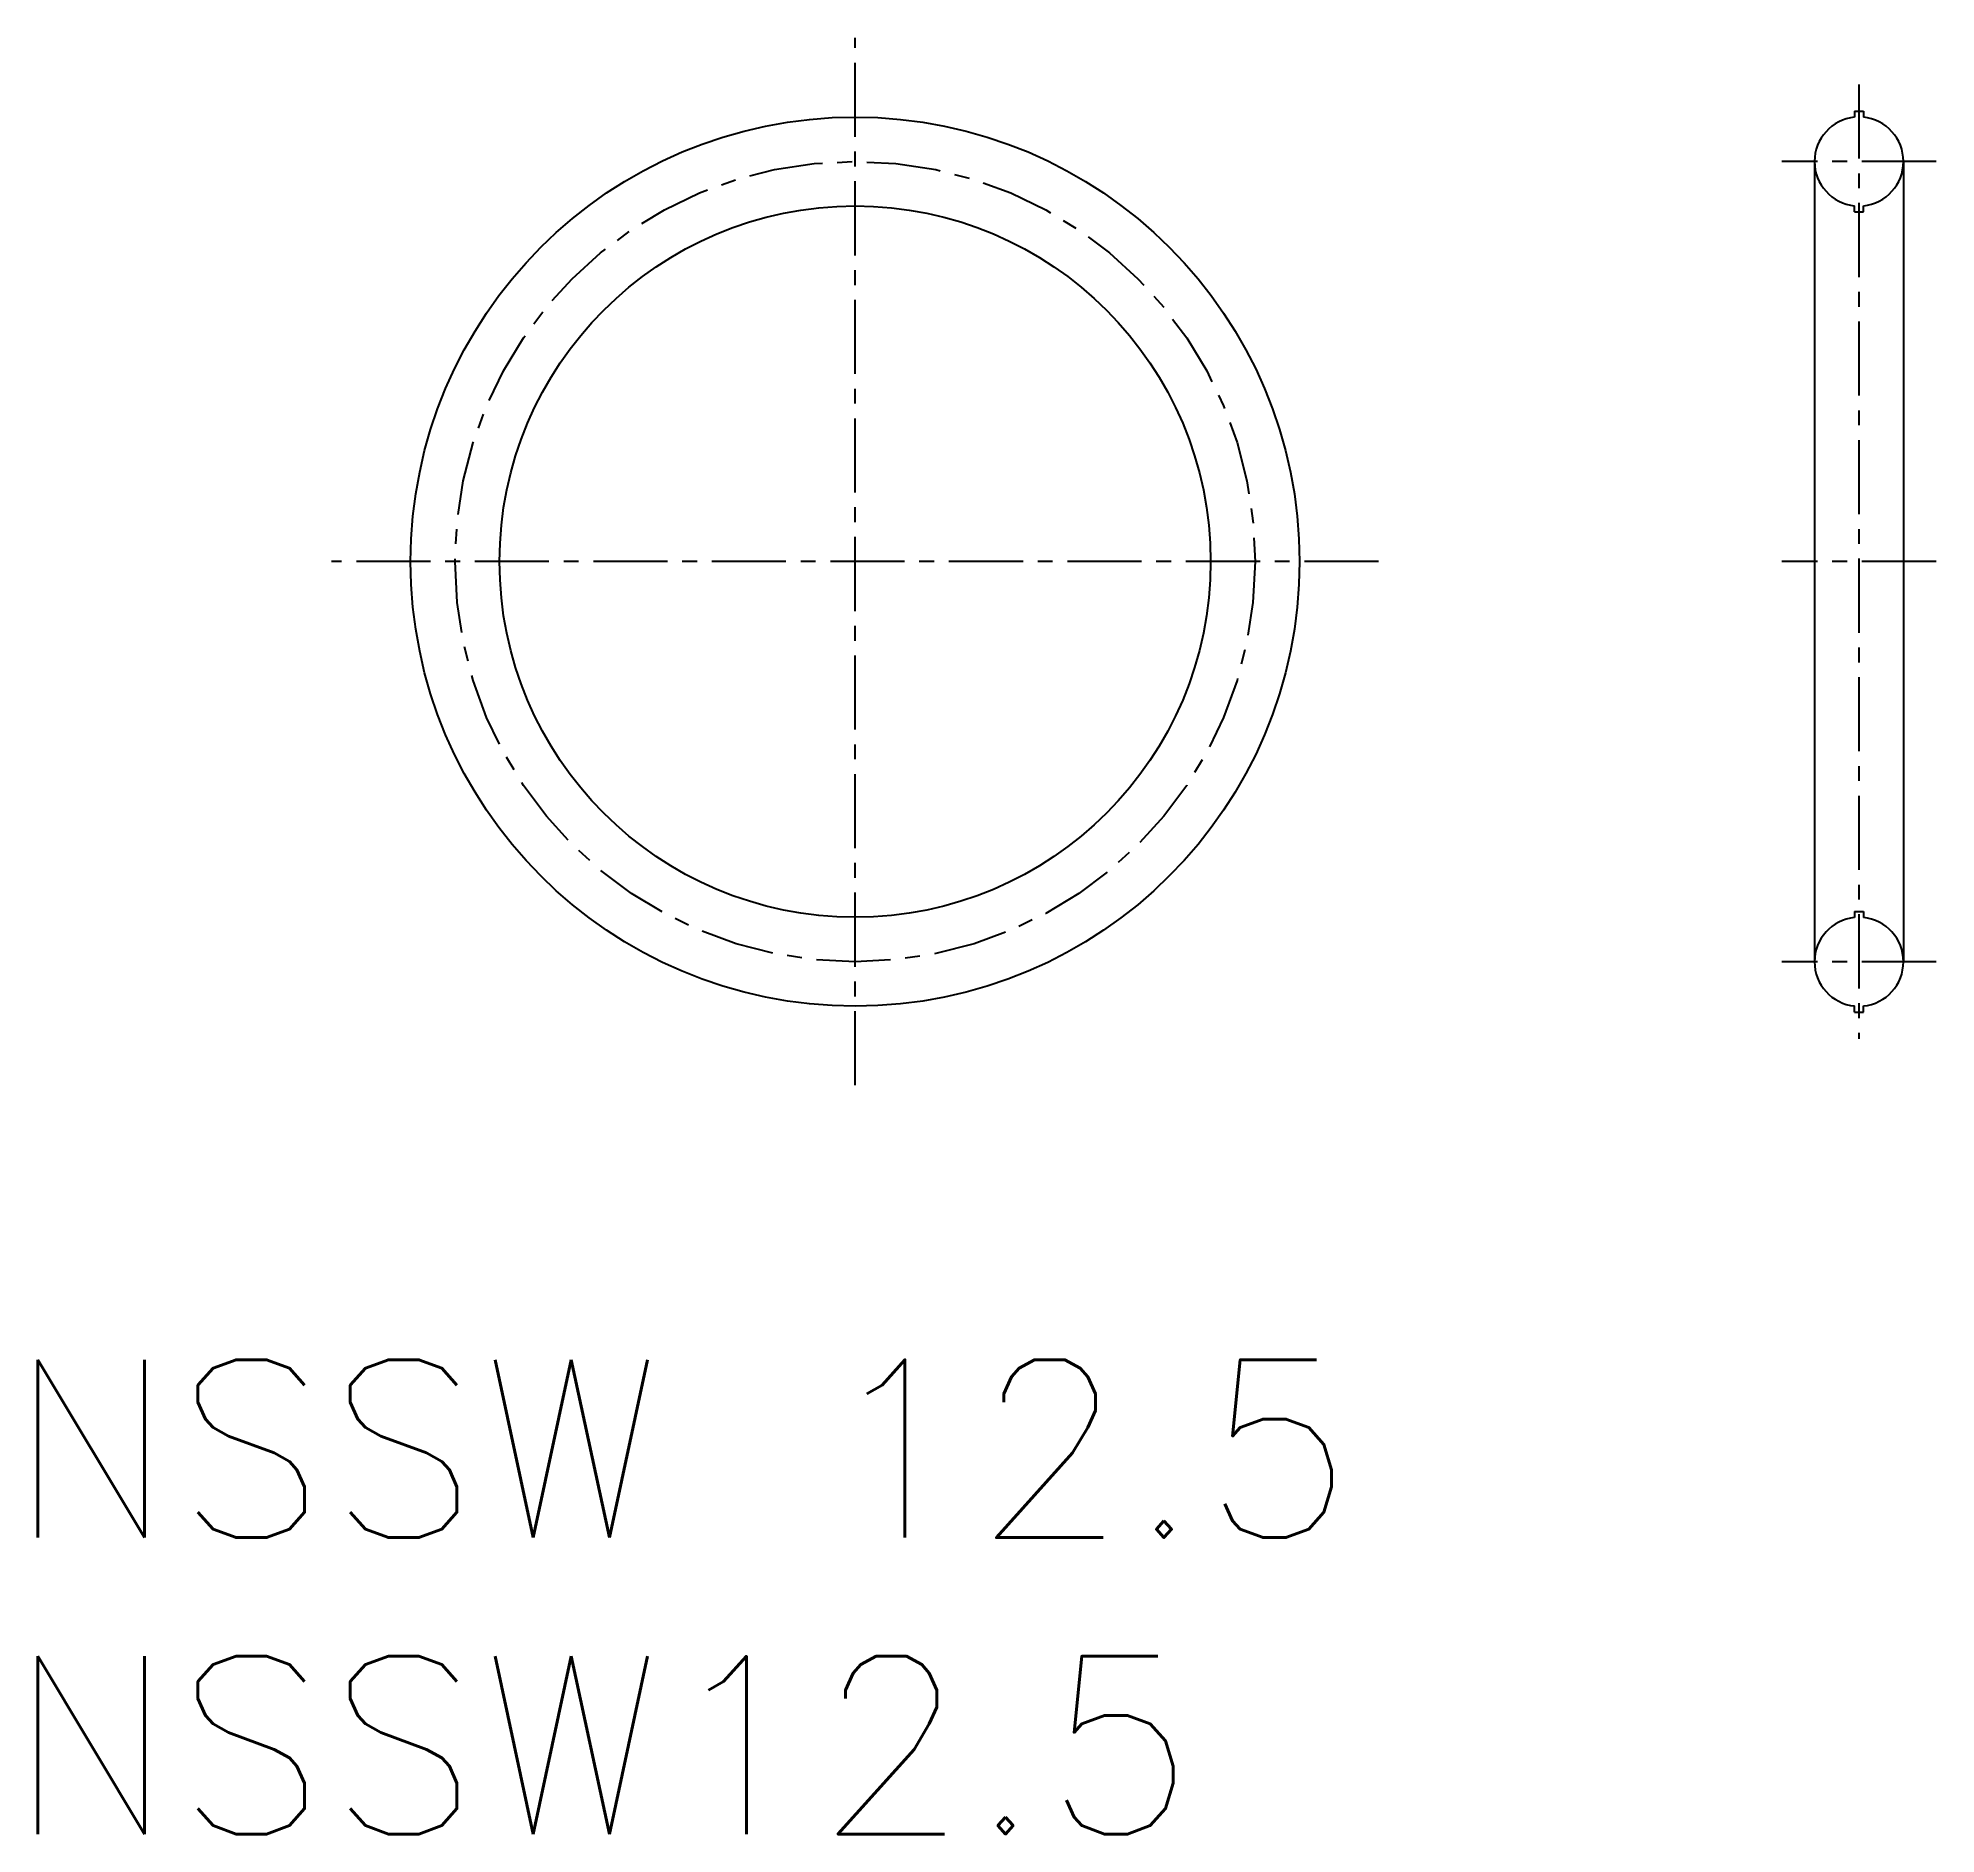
# Model space of a CAD drawing. Extents: x 0.5 to 32.5, y 0 to 30.3.
import ezdxf

# ---------------------------------------------------------------- set-up
doc = ezdxf.new("R2010")
doc.units = 0
doc.linetypes.add('CENTER', pattern=[2, 1.25, -0.25, 0.25, -0.25])
doc.layers.get('0').update_dxf_attribs({"linetype": 'CONTINUOUS'})
doc.layers.add('CENTER', color=1, linetype='CENTER')
doc.styles.get("Standard").update_dxf_attribs({"font": 'txt.shx'})

# ---------------------------------------------------------------- blocks, each defined once
blk = doc.blocks.new('*U2')
at = {"color": 7, "linetype": 'CONTINUOUS'}
blk.add_text('NSSW12.5', height=3, dxfattribs=at).set_placement((0, 0))
blk = doc.blocks.new('*U3')
at = {"color": 7, "linetype": 'CONTINUOUS'}
blk.add_text('NSSW 12.5', height=3, dxfattribs=at).set_placement((0, 5))

msp = doc.modelspace()

# ---------------------------------------------------------------- linework, layer by layer
at = {"color": 7, "linetype": 'CONTINUOUS'}
for p, q in [((31.171, 29.065), (31.171, 28.961)), ((31.171, 29.065), (31.321, 29.065)), ((31.321, 29.065), (31.321, 28.961)), ((30.496, 28.215), (30.496, 14.715)), ((31.996, 28.215), (31.996, 14.715)), ((31.171, 27.365), (31.171, 27.469)), ((31.171, 27.365), (31.321, 27.365)), ((31.321, 27.365), (31.321, 27.469)), ((31.171, 15.565), (31.171, 15.461)), ((31.171, 15.565), (31.321, 15.565)), ((31.321, 15.565), (31.321, 15.461)), ((31.171, 13.865), (31.171, 13.969)), ((31.171, 13.865), (31.321, 13.865)), ((31.321, 13.865), (31.321, 13.969))]:
    msp.add_line(p, q, dxfattribs=at)
for radius in [7.5, 6]:
    msp.add_circle((14.304, 21.465), radius, dxfattribs=at)
for centre, start, end in [((31.246, 28.215), 95.7392, 264.2608), ((31.246, 28.215), 275.7392, 84.2608), ((31.246, 14.715), 95.7392, 264.2608), ((31.246, 14.715), 275.7392, 84.2608)]:
    msp.add_arc(centre, 0.75, start, end, dxfattribs=at)
at = {"layer": 'CENTER', "color": 1, "linetype": 'CENTER'}
for p, q in [((14.304, 12.631), (14.304, 30.299)), ((31.246, 29.515), (31.246, 13.415)), ((32.546, 28.215), (29.946, 28.215)), ((23.138, 21.465), (5.47, 21.465)), ((32.546, 21.465), (29.946, 21.465)), ((32.546, 14.715), (29.946, 14.715))]:
    msp.add_line(p, q, dxfattribs=at)
msp.add_circle((14.304, 21.465), 6.75, dxfattribs=at)

# ---------------------------------------------------------------- block references
at = {"color": 7, "linetype": 'CONTINUOUS'}
for name in ['*U3', '*U2']:
    msp.add_blockref(name, (0, 0), dxfattribs=at)

doc.saveas('drawing.dxf')
